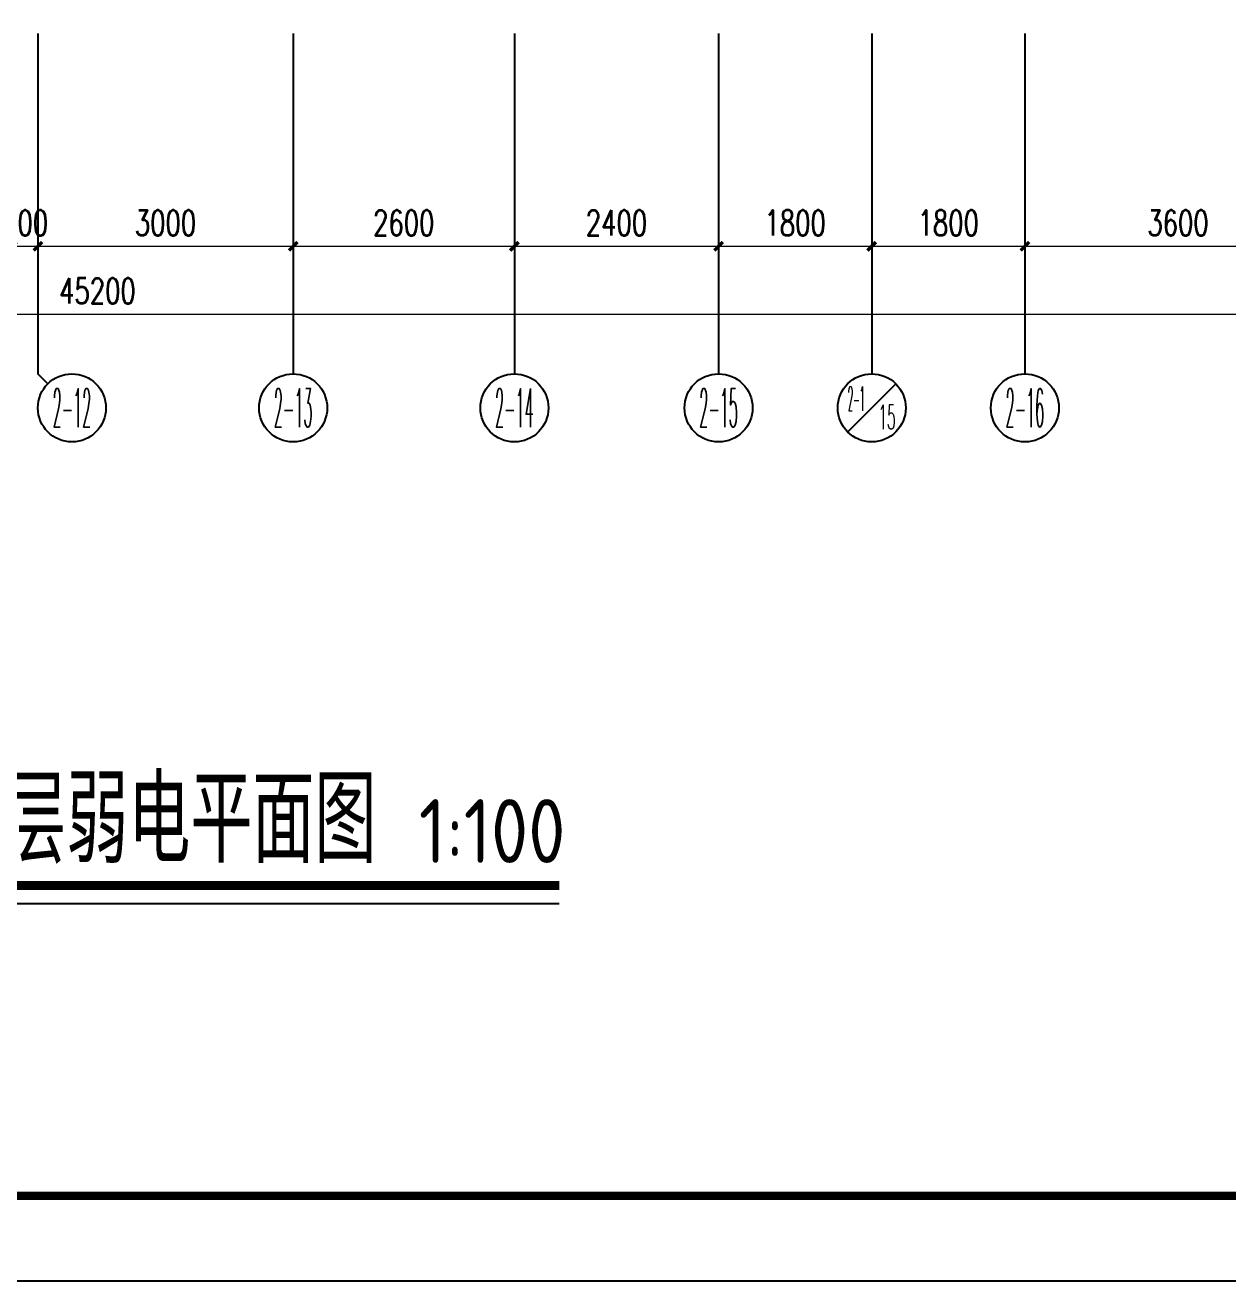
# Model space of a CAD drawing. Extents: x -9422388 to 15610651, y -1992469 to 953794.
# Drawn here: x -2559609 to -2545473, y -380398 to -365634 of the extents above; entities that cross this region are included whole.
import ezdxf
from ezdxf.enums import TextEntityAlignment as Align

# ---------------------------------------------------------------- set-up
doc = ezdxf.new("R2010")
doc.units = 0
doc.header["$LTSCALE"] = 1000
for name, color, linetype in [('A-ANNO-IDEN', 3, 'Continuous'), ('AXIS', 3, 'Continuous'), ('AXIS_TEXT', 7, 'Continuous'), ('PUB_TITLE', 4, 'Continuous')]:
    doc.layers.add(name, color=color, linetype=linetype)
doc.layers.add('建筑底图', color=8, linetype='Continuous', lineweight=5)
doc.styles.add('_TCH_AXIS', font='COMPLEX', dxfattribs={"bigfont": 'GBCBIG'})
doc.styles.add('_TCH_DIM_T3', font='SIMPLEX', dxfattribs={"width": 0.705882, "bigfont": 'GBCBIG'})
doc.styles.add('COMPLEX', font='COMPLEX')
doc.styles.get("Standard").update_dxf_attribs({"font": 'gbenor.shx', "bigfont": 'gbcbig.shx'})
doc.dimstyles.new('_TCH_ARCH&&100', dxfattribs={"dimtxt": 297.5, "dimasz": 100, "dimexe": 250, "dimexo": 300, "dimgap": 126.25, "dimtad": 1, "dimdec": 0, "dimzin": 0, "dimdsep": 46, "dimtxsty": '_TCH_DIM_T3', "dimblk": 'ARCHTICK', "dimcen": 0.09, "dimclrt": 7, "dimazin": 2, "dimtfac": 1, "dimtdec": 0, "dimtix": 1, "dimtmove": 2, "dimatfit": 3, "dimfxl": 0, "dimtolj": 1, "dimtzin": 0, "dimarcsym": 0})

# ---------------------------------------------------------------- blocks, each defined once
blk = doc.blocks.new('_ArchTick')
at = {"color": 0, "linetype": 'ByBlock', "const_width": 0.4}
blk.add_lwpolyline([(-0.5, -0.5), (0.5, 0.5)], dxfattribs=at)
blk = doc.blocks.new('*D692')
at = {"layer": 'AXIS', "color": 0, "lineweight": -2, "transparency": 16777216}
for p, q in [((1987630, -404975), (1987630, -408225)), ((2032830, -404975), (2032830, -408225)), ((1987630, -407975), (2032830, -407975))]:
    blk.add_line(p, q, dxfattribs=at)
at = {"layer": 'Defpoints', "color": 0, "transparency": 16777216}
for p in [(1987630, -404675), (2032830, -404675), (2032830, -407975)]:
    blk.add_point(p, dxfattribs=at)
at = {"layer": 'AXIS', "color": 0, "lineweight": -2, "transparency": 16777216, "xscale": 100, "yscale": 100, "zscale": 100, "rotation": 180}
blk.add_blockref('_ArchTick', (1987630, -407975), dxfattribs=at)
at = {"layer": 'AXIS', "color": 0, "lineweight": -2, "transparency": 16777216, "xscale": 100, "yscale": 100, "zscale": 100}
blk.add_blockref('_ArchTick', (2032830, -407975), dxfattribs=at)
at = {"layer": 'AXIS', "color": 7, "transparency": 16777216, "insert": (2010230, -407700), "char_height": 297.5, "attachment_point": 5, "style": '_TCH_DIM_T3'}
blk.add_mtext('\\A1;45200', dxfattribs=at)
blk = doc.blocks.new('*D729')
at = {"layer": 'AXIS', "color": 0, "lineweight": -2, "transparency": 16777216}
for p, q in [((2009230, -404975), (2009230, -407425)), ((2009530, -404975), (2009530, -407425)), ((2009230, -407175), (2009130, -407175)), ((2009230, -407175), (2009530, -407175)), ((2009530, -407175), (2009630, -407175))]:
    blk.add_line(p, q, dxfattribs=at)
at = {"layer": 'Defpoints', "color": 0, "transparency": 16777216}
for p in [(2009230, -404675), (2009530, -404675), (2009530, -407175)]:
    blk.add_point(p, dxfattribs=at)
at = {"layer": 'AXIS', "color": 0, "lineweight": -2, "transparency": 16777216, "xscale": 100, "yscale": 100, "zscale": 100}
blk.add_blockref('_ArchTick', (2009230, -407175), dxfattribs=at)
at = {"layer": 'AXIS', "color": 0, "lineweight": -2, "transparency": 16777216, "xscale": 100, "yscale": 100, "zscale": 100, "rotation": 180}
blk.add_blockref('_ArchTick', (2009530, -407175), dxfattribs=at)
at = {"layer": 'AXIS', "color": 7, "transparency": 16777216, "insert": (2009380, -406900), "char_height": 297.5, "attachment_point": 5, "style": '_TCH_DIM_T3'}
blk.add_mtext('\\A1;300', dxfattribs=at)
blk = doc.blocks.new('*D730')
at = {"layer": 'AXIS', "color": 0, "lineweight": -2, "transparency": 16777216}
for p, q in [((2009530, -404975), (2009530, -407425)), ((2012530, -404975), (2012530, -407425)), ((2009530, -407175), (2012530, -407175))]:
    blk.add_line(p, q, dxfattribs=at)
at = {"layer": 'Defpoints', "color": 0, "transparency": 16777216}
for p in [(2009530, -404675), (2012530, -404675), (2012530, -407175)]:
    blk.add_point(p, dxfattribs=at)
at = {"layer": 'AXIS', "color": 0, "lineweight": -2, "transparency": 16777216, "xscale": 100, "yscale": 100, "zscale": 100, "rotation": 180}
blk.add_blockref('_ArchTick', (2009530, -407175), dxfattribs=at)
at = {"layer": 'AXIS', "color": 0, "lineweight": -2, "transparency": 16777216, "xscale": 100, "yscale": 100, "zscale": 100}
blk.add_blockref('_ArchTick', (2012530, -407175), dxfattribs=at)
at = {"layer": 'AXIS', "color": 7, "transparency": 16777216, "insert": (2011030, -406900), "char_height": 297.5, "attachment_point": 5, "style": '_TCH_DIM_T3'}
blk.add_mtext('\\A1;3000', dxfattribs=at)
blk = doc.blocks.new('*D731')
at = {"layer": 'AXIS', "color": 0, "lineweight": -2, "transparency": 16777216}
for p, q in [((2012530, -404975), (2012530, -407425)), ((2015130, -404975), (2015130, -407425)), ((2012530, -407175), (2015130, -407175))]:
    blk.add_line(p, q, dxfattribs=at)
at = {"layer": 'Defpoints', "color": 0, "transparency": 16777216}
for p in [(2012530, -404675), (2015130, -404675), (2015130, -407175)]:
    blk.add_point(p, dxfattribs=at)
at = {"layer": 'AXIS', "color": 0, "lineweight": -2, "transparency": 16777216, "xscale": 100, "yscale": 100, "zscale": 100, "rotation": 180}
blk.add_blockref('_ArchTick', (2012530, -407175), dxfattribs=at)
at = {"layer": 'AXIS', "color": 0, "lineweight": -2, "transparency": 16777216, "xscale": 100, "yscale": 100, "zscale": 100}
blk.add_blockref('_ArchTick', (2015130, -407175), dxfattribs=at)
at = {"layer": 'AXIS', "color": 7, "transparency": 16777216, "insert": (2013830, -406900), "char_height": 297.5, "attachment_point": 5, "style": '_TCH_DIM_T3'}
blk.add_mtext('\\A1;2600', dxfattribs=at)
blk = doc.blocks.new('*D732')
at = {"layer": 'AXIS', "color": 0, "lineweight": -2, "transparency": 16777216}
for p, q in [((2015130, -404975), (2015130, -407425)), ((2017530, -404975), (2017530, -407425)), ((2015130, -407175), (2017530, -407175))]:
    blk.add_line(p, q, dxfattribs=at)
at = {"layer": 'Defpoints', "color": 0, "transparency": 16777216}
for p in [(2015130, -404675), (2017530, -404675), (2017530, -407175)]:
    blk.add_point(p, dxfattribs=at)
at = {"layer": 'AXIS', "color": 0, "lineweight": -2, "transparency": 16777216, "xscale": 100, "yscale": 100, "zscale": 100, "rotation": 180}
blk.add_blockref('_ArchTick', (2015130, -407175), dxfattribs=at)
at = {"layer": 'AXIS', "color": 0, "lineweight": -2, "transparency": 16777216, "xscale": 100, "yscale": 100, "zscale": 100}
blk.add_blockref('_ArchTick', (2017530, -407175), dxfattribs=at)
at = {"layer": 'AXIS', "color": 7, "transparency": 16777216, "insert": (2016330, -406900), "char_height": 297.5, "attachment_point": 5, "style": '_TCH_DIM_T3'}
blk.add_mtext('\\A1;2400', dxfattribs=at)
blk = doc.blocks.new('*D733')
at = {"layer": 'AXIS', "color": 0, "lineweight": -2, "transparency": 16777216}
for p, q in [((2017530, -404975), (2017530, -407425)), ((2019330, -404975), (2019330, -407425)), ((2017530, -407175), (2019330, -407175))]:
    blk.add_line(p, q, dxfattribs=at)
at = {"layer": 'Defpoints', "color": 0, "transparency": 16777216}
for p in [(2017530, -404675), (2019330, -404675), (2019330, -407175)]:
    blk.add_point(p, dxfattribs=at)
at = {"layer": 'AXIS', "color": 0, "lineweight": -2, "transparency": 16777216, "xscale": 100, "yscale": 100, "zscale": 100, "rotation": 180}
blk.add_blockref('_ArchTick', (2017530, -407175), dxfattribs=at)
at = {"layer": 'AXIS', "color": 0, "lineweight": -2, "transparency": 16777216, "xscale": 100, "yscale": 100, "zscale": 100}
blk.add_blockref('_ArchTick', (2019330, -407175), dxfattribs=at)
at = {"layer": 'AXIS', "color": 7, "transparency": 16777216, "insert": (2018430, -406900), "char_height": 297.5, "attachment_point": 5, "style": '_TCH_DIM_T3'}
blk.add_mtext('\\A1;1800', dxfattribs=at)
blk = doc.blocks.new('*D734')
at = {"layer": 'AXIS', "color": 0, "lineweight": -2, "transparency": 16777216}
for p, q in [((2019330, -404975), (2019330, -407425)), ((2021130, -404975), (2021130, -407425)), ((2019330, -407175), (2021130, -407175))]:
    blk.add_line(p, q, dxfattribs=at)
at = {"layer": 'Defpoints', "color": 0, "transparency": 16777216}
for p in [(2019330, -404675), (2021130, -404675), (2021130, -407175)]:
    blk.add_point(p, dxfattribs=at)
at = {"layer": 'AXIS', "color": 0, "lineweight": -2, "transparency": 16777216, "xscale": 100, "yscale": 100, "zscale": 100, "rotation": 180}
blk.add_blockref('_ArchTick', (2019330, -407175), dxfattribs=at)
at = {"layer": 'AXIS', "color": 0, "lineweight": -2, "transparency": 16777216, "xscale": 100, "yscale": 100, "zscale": 100}
blk.add_blockref('_ArchTick', (2021130, -407175), dxfattribs=at)
at = {"layer": 'AXIS', "color": 7, "transparency": 16777216, "insert": (2020230, -406900), "char_height": 297.5, "attachment_point": 5, "style": '_TCH_DIM_T3'}
blk.add_mtext('\\A1;1800', dxfattribs=at)
blk = doc.blocks.new('*D735')
at = {"layer": 'AXIS', "color": 0, "lineweight": -2, "transparency": 16777216}
for p, q in [((2021130, -404975), (2021130, -407425)), ((2024730, -404975), (2024730, -407425)), ((2021130, -407175), (2024730, -407175))]:
    blk.add_line(p, q, dxfattribs=at)
at = {"layer": 'Defpoints', "color": 0, "transparency": 16777216}
for p in [(2021130, -404675), (2024730, -404675), (2024730, -407175)]:
    blk.add_point(p, dxfattribs=at)
at = {"layer": 'AXIS', "color": 0, "lineweight": -2, "transparency": 16777216, "xscale": 100, "yscale": 100, "zscale": 100, "rotation": 180}
blk.add_blockref('_ArchTick', (2021130, -407175), dxfattribs=at)
at = {"layer": 'AXIS', "color": 0, "lineweight": -2, "transparency": 16777216, "xscale": 100, "yscale": 100, "zscale": 100}
blk.add_blockref('_ArchTick', (2024730, -407175), dxfattribs=at)
at = {"layer": 'AXIS', "color": 7, "transparency": 16777216, "insert": (2022930, -406900), "char_height": 297.5, "attachment_point": 5, "style": '_TCH_DIM_T3'}
blk.add_mtext('\\A1;3600', dxfattribs=at)
blk = doc.blocks.new('_AXISO')
at = {"color": 0}
blk.add_circle((0, 0), 0.5, dxfattribs=at)
at = {"layer": 'AXIS_TEXT', "color": 0, "style": 'COMPLEX', "width": 1.041667}
blk.add_attdef('A', text='', height=0.56, dxfattribs=at).set_placement((-0.25, -0.28), (0.25, -0.28), align=Align.FIT)
blk = doc.blocks.new('5555')
at = {"layer": 'AXIS', "color": 8}
for p, q in [((2009530.2, -404674.7), (2009530.2, -408674.7)), ((2012530.2, -404674.7), (2012530.2, -408674.7)), ((2015130.2, -404674.7), (2015130.2, -408674.7)), ((2017530.2, -404674.7), (2017530.2, -408674.7)), ((2019330.2, -404674.7), (2019330.2, -408674.7)), ((2021130.2, -404674.7), (2021130.2, -408674.7)), ((2009647.4, -408791.9), (2009530.2, -408674.7)), ((2019047.4, -409357.6), (2019613, -408791.9))]:
    blk.add_line(p, q, dxfattribs=at)
blk.add_circle((2019330.2, -409074.7), 400, dxfattribs=at)
ref = blk.add_blockref('_AXISO', (2009930.2, -409074.7), dxfattribs=dict(at, xscale=800, yscale=800, zscale=800))
ref.add_attrib('A', '2-12', dxfattribs={"layer": 'AXIS_TEXT', "color": 8, "height": 452.55, "style": '_TCH_AXIS', "width": 0.28}).set_placement((2009703.9, -409301), (2010156.5, -409301), align=Align.FIT)
ref = blk.add_blockref('_AXISO', (2012530.2, -409074.7), dxfattribs=dict(at, xscale=800, yscale=800, zscale=800))
ref.add_attrib('A', '2-13', dxfattribs={"layer": 'AXIS_TEXT', "color": 8, "height": 452.55, "style": '_TCH_AXIS', "width": 0.28}).set_placement((2012303.9, -409301), (2012756.5, -409301), align=Align.FIT)
ref = blk.add_blockref('_AXISO', (2015130.2, -409074.7), dxfattribs=dict(at, xscale=800, yscale=800, zscale=800))
ref.add_attrib('A', '2-14', dxfattribs={"layer": 'AXIS_TEXT', "color": 8, "height": 452.55, "style": '_TCH_AXIS', "width": 0.272727}).set_placement((2014903.9, -409301), (2015356.5, -409301), align=Align.FIT)
ref = blk.add_blockref('_AXISO', (2017530.2, -409074.7), dxfattribs=dict(at, xscale=800, yscale=800, zscale=800))
ref.add_attrib('A', '2-15', dxfattribs={"layer": 'AXIS_TEXT', "color": 8, "height": 452.55, "style": '_TCH_AXIS', "width": 0.28}).set_placement((2017303.9, -409301), (2017756.5, -409301), align=Align.FIT)
ref = blk.add_blockref('_AXISO', (2021130.2, -409074.7), dxfattribs=dict(at, xscale=800, yscale=800, zscale=800))
ref.add_attrib('A', '2-16', dxfattribs={"layer": 'AXIS_TEXT', "color": 8, "height": 452.55, "style": '_TCH_AXIS', "width": 0.28}).set_placement((2020903.9, -409301), (2021356.5, -409301), align=Align.FIT)
at = {"layer": 'AXIS_TEXT', "color": 7, "style": '_TCH_AXIS'}
for s, width, p, p2 in [('2-1', 0.266804, (2019050.2, -409110.5), (2019250.2, -409110.5)), ('15', 0.506007, (2019410.2, -409325.2), (2019610.2, -409325.2))]:
    blk.add_text(s, height=286.22, dxfattribs=dict(at, width=width)).set_placement(p, p2, align=Align.FIT)
at = {"layer": 'AXIS', "color": 8}
for p1, p2, distance, picture, middle in [((1987630.2, -404674.7), (2032830.2, -404674.7), -3300, '*D692', (2010230.2, -407699.7)), ((2009230.2, -404674.7), (2009530.2, -404674.7), -2500, '*D729', (2009380.2, -406899.7)), ((2009530.2, -404674.7), (2012530.2, -404674.7), -2500, '*D730', (2011030.2, -406899.7)), ((2012530.2, -404674.7), (2015130.2, -404674.7), -2500, '*D731', (2013830.2, -406899.7)), ((2015130.2, -404674.7), (2017530.2, -404674.7), -2500, '*D732', (2016330.2, -406899.7)), ((2017530.2, -404674.7), (2019330.2, -404674.7), -2500, '*D733', (2018430.2, -406899.7)), ((2019330.2, -404674.7), (2021130.2, -404674.7), -2500, '*D734', (2020230.2, -406899.7)), ((2021130.2, -404674.7), (2024730.2, -404674.7), -2500, '*D735', (2022930.2, -406899.7))]:
    dim = blk.add_aligned_dim(p1=p1, p2=p2, distance=distance, dimstyle='_TCH_ARCH&&100', dxfattribs=at)
    dim.commit()
    dim.dimension.update_dxf_attribs({"geometry": picture, "text_midpoint": middle})

msp = doc.modelspace()

# ---------------------------------------------------------------- linework, layer by layer
at = {"layer": 'A-ANNO-IDEN', "const_width": 105}
msp.add_lwpolyline([(-2564171.68602, -375749.93337), (-2553331.08751, -375749.93337)], dxfattribs=at)
at = {"layer": 'A-ANNO-IDEN'}
msp.add_lwpolyline([(-2564171.68602, -375959.93337), (-2553331.08751, -375959.93337)], dxfattribs=at)
at = {"layer": 'PUB_TITLE'}
msp.add_lwpolyline([(-2597674.25692, -380398.05939), (-2513574.25692, -380398.05939), (-2513574.25692, -320998.05939), (-2597674.25692, -320998.05939)], close=True, dxfattribs=at)
at = {"layer": 'PUB_TITLE', "const_width": 100}
msp.add_lwpolyline([(-2595174.25692, -379398.05939), (-2514574.25692, -379398.05939), (-2514574.25692, -321998.05939), (-2595174.25692, -321998.05939)], close=True, dxfattribs=at)

# ---------------------------------------------------------------- block references
at = {"layer": '建筑底图', "color": 8}
msp.add_blockref('5555', (-4568988.93389, 38940.58199), dxfattribs=at)

# ---------------------------------------------------------------- texts
at = {"layer": 'A-ANNO-IDEN', "color": 7}
for s, height, p in [('综合楼五层弱电平面图', 1012.765957, (-2562771.68602, -375484.08231)), ('1:100', 750, (-2554981.57964, -375484.08231))]:
    msp.add_text(s, height=height, dxfattribs=at).set_placement(p)

doc.saveas('drawing.dxf')
